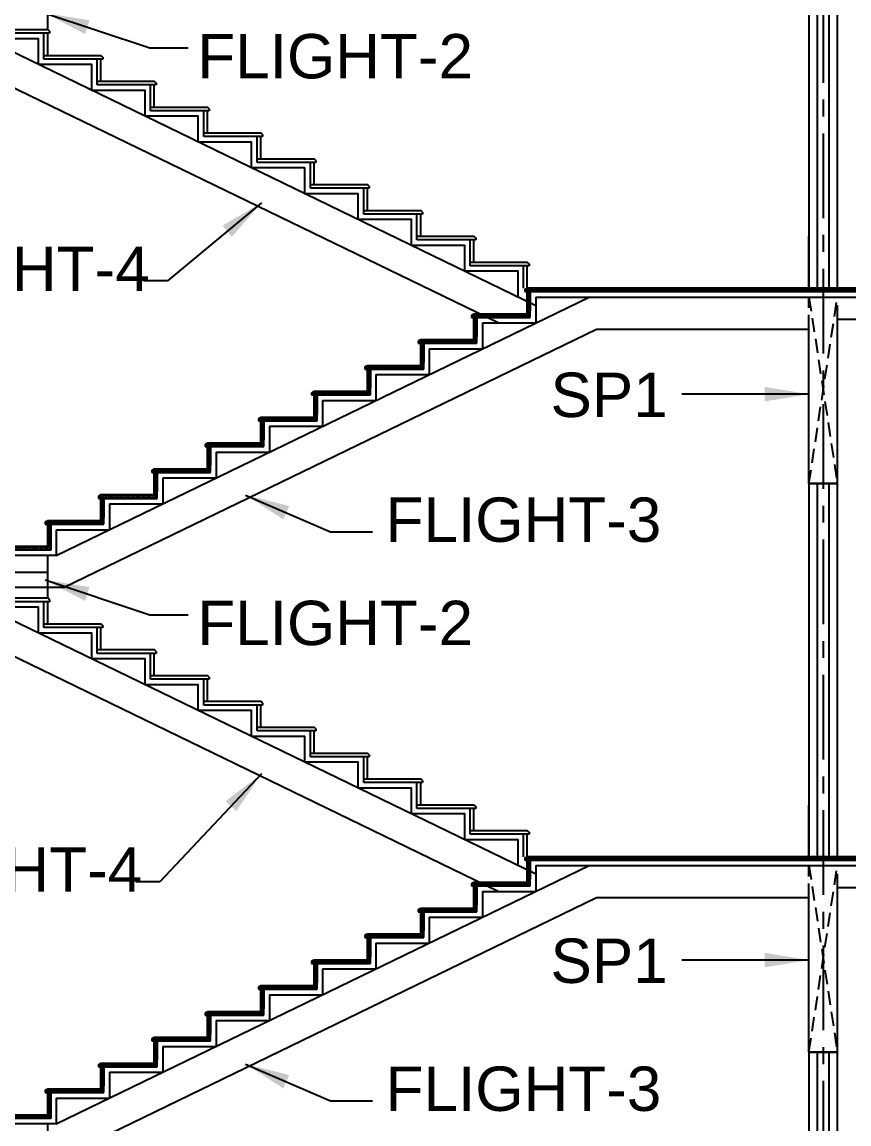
# Model space of a CAD drawing. Header units: inches. Extents: x 42351 to 118476, y -157843 to -108551.
# Drawn here: x 45539 to 50195, y -138002 to -131799 of the extents above; entities that cross this region are included whole.
import ezdxf
from ezdxf.enums import TextEntityAlignment as Align

# ---------------------------------------------------------------- set-up
doc = ezdxf.new("R2010")
doc.units = ezdxf.units.IN
doc.header["$MEASUREMENT"] = 0
for name, pattern in [('CENTER', [50.8, 31.75, -6.35, 6.35, -6.35]), ('DASHED2', [9.525, 6.35, -3.175]), ('HIDDEN2', [4.7625, 3.175, -1.5875])]:
    doc.linetypes.add(name, pattern=pattern)
for name, color, linetype in [('1', 8, 'Continuous'), ('2', 5, 'Continuous'), ('4', 4, 'Continuous'), ('AR-Column', 40, 'Continuous'), ('AR-Elevation-3', 15, 'Continuous'), ('AR-Hidden', 251, 'DASHED2'), ('AR-Railing', 15, 'Continuous'), ('AR-Staircase', 14, 'Continuous'), ('AR-Window', 9, 'Continuous'), ('ARROW', 5, 'Continuous'), ('GRID', 8, 'CENTER'), ('STEP LINE', 6, 'Continuous')]:
    doc.layers.add(name, color=color, linetype=linetype)
doc.layers.add('HATCH', color=252, linetype='Continuous', lineweight=9)
doc.layers.add('text', color=4, linetype='Continuous', lineweight=30)
doc.styles.add('T200', font='sanss___.ttf', dxfattribs={"height": 250})
doc.styles.add('T300', font='sanss___.ttf', dxfattribs={"height": 350})
doc.dimstyles.new('T 200', dxfattribs={"dimtxt": 250, "dimasz": 150, "dimexe": 1, "dimexo": 0, "dimgap": 50, "dimtad": 1, "dimdec": 0, "dimdsep": 46, "dimtxsty": 'T200', "dimblk": 'ARCHTICK', "dimcen": 2.5, "dimdle": 1, "dimclrd": 5, "dimclre": 253, "dimclrt": 1, "dimadec": 0, "dimazin": 0, "dimtfac": 1, "dimtdec": 0, "dimtmove": 2, "dimatfit": 3, "dimfxl": 0, "dimarcsym": 0})

# ---------------------------------------------------------------- blocks, each defined once
blk = doc.blocks.new('_ARCHTICK')
at = {"color": 0, "linetype": 'ByBlock', "const_width": 0.15}
blk.add_lwpolyline([(-0.5, -0.5), (0.5, 0.5)], dxfattribs=at)

msp = doc.modelspace()

# ---------------------------------------------------------------- hatches: boundary and pattern name
at = {"layer": 'HATCH'}
h = msp.add_hatch(dxfattribs=at)
h.set_pattern_fill('ANSI31', color=8, scale=50, angle=180, style=0)
h.set_pattern_definition([(45, (40761.357, -133110.4374), (-4.4194174, 4.4194174), [])])
h.paths.add_polyline_path([(48081.8, -133461.6), (48400.8, -133461.6), (48400.8, -133442.6), (48081.8, -133442.6)])
h.paths.add_polyline_path([(48381.8, -133442.6), (48400.8, -133442.6), (48400.8, -133423.6), (48400.8, -133297.1), (48400.8, -133297.1), (48381.8, -133297.1), (48381.8, -133442.6)])
h.paths.add_polyline_path([(48069.8, -133450.6), (48069.8, -133461.6), (48081.8, -133461.6), (48081.8, -133442.6), (48077.8, -133442.6)])
h = msp.add_hatch(dxfattribs=at)
h.set_pattern_fill('ANSI31', color=8, scale=50, angle=180, style=0)
h.set_pattern_definition([(45, (40761.357, -133110.4374), (-4.4194174, 4.4194174), [])])
h.paths.add_polyline_path([(48369.8, -133316.1), (48369.8, -133305.1), (48377.8, -133297.1), (48381.8, -133297.1), (48381.8, -133316.1)])
h = msp.add_hatch(dxfattribs=at)
h.set_pattern_fill('ANSI31', color=8, scale=50, angle=180, style=0)
h.set_pattern_definition([(45, (40761.3585, -133110.4374), (-4.4194174, 4.4194174), [])])
h.paths.add_polyline_path([(48400.9, -133316.1), (51037.3, -133316.1), (51037.3, -133297.1), (48400.9, -133297.1)])
h = msp.add_hatch(dxfattribs=at)
h.set_pattern_fill('ANSI31', color=8, scale=50, angle=180, style=0)
h.set_pattern_definition([(45, (40361.357, -133255.892), (-4.4194174, 4.4194174), [])])
h.paths.add_polyline_path([(47781.8, -133607), (48100.8, -133607), (48100.8, -133588), (47781.8, -133588)])
h.paths.add_polyline_path([(47769.8, -133596), (47769.8, -133607), (47781.8, -133607), (47781.8, -133588), (47777.8, -133588)])
h.paths.add_polyline_path([(48100.8, -133461.6), (48081.8, -133461.6), (48081.8, -133588), (48100.8, -133588), (48100.8, -133569)])
h = msp.add_hatch(dxfattribs=at)
h.set_pattern_fill('ANSI31', color=8, scale=50, angle=180, style=0)
h.set_pattern_definition([(45, (40061.357, -133401.3465), (-4.4194174, 4.4194174), [])])
h.paths.add_polyline_path([(47481.8, -133752.5), (47800.8, -133752.5), (47800.8, -133733.5), (47481.8, -133733.5)])
h.paths.add_polyline_path([(47469.8, -133741.5), (47469.8, -133752.5), (47481.8, -133752.5), (47481.8, -133733.5), (47477.8, -133733.5)])
h.paths.add_polyline_path([(47800.8, -133607), (47781.8, -133607), (47781.8, -133733.5), (47800.8, -133733.5), (47800.8, -133714.5)])
h = msp.add_hatch(dxfattribs=at)
h.set_pattern_fill('ANSI31', color=8, scale=50, angle=180, style=0)
h.set_pattern_definition([(45, (39761.357, -133546.801), (-4.4194174, 4.4194174), [])])
h.paths.add_polyline_path([(47181.8, -133898), (47500.8, -133898), (47500.8, -133879), (47181.8, -133879)])
h.paths.add_polyline_path([(47169.8, -133887), (47169.8, -133898), (47181.8, -133898), (47181.8, -133879), (47177.8, -133879)])
h.paths.add_polyline_path([(47500.8, -133752.5), (47481.8, -133752.5), (47481.8, -133879), (47500.8, -133879), (47500.8, -133860)])
h = msp.add_hatch(dxfattribs=at)
h.set_pattern_fill('ANSI31', color=8, scale=50, angle=180, style=0)
h.set_pattern_definition([(45, (39461.357, -133692.2555), (-4.4194174, 4.4194174), [])])
h.paths.add_polyline_path([(46881.8, -134043.4), (47200.8, -134043.4), (47200.8, -134024.4), (46881.8, -134024.4)])
h.paths.add_polyline_path([(46869.8, -134032.4), (46869.8, -134043.4), (46881.8, -134043.4), (46881.8, -134024.4), (46877.8, -134024.4)])
h.paths.add_polyline_path([(47200.8, -133898), (47181.8, -133898), (47181.8, -134024.4), (47200.8, -134024.4), (47200.8, -134005.4)])
h = msp.add_hatch(dxfattribs=at)
h.set_pattern_fill('ANSI31', color=8, scale=50, angle=180, style=0)
h.set_pattern_definition([(45, (39161.357, -133837.71), (-4.4194174, 4.4194174), [])])
h.paths.add_polyline_path([(46581.8, -134188.9), (46900.8, -134188.9), (46900.8, -134169.9), (46581.8, -134169.9)])
h.paths.add_polyline_path([(46569.8, -134177.9), (46569.8, -134188.9), (46581.8, -134188.9), (46581.8, -134169.9), (46577.8, -134169.9)])
h.paths.add_polyline_path([(46900.8, -134043.4), (46881.8, -134043.4), (46881.8, -134169.9), (46900.8, -134169.9), (46900.8, -134150.9)])
h = msp.add_hatch(dxfattribs=at)
h.set_pattern_fill('ANSI31', color=8, scale=50, angle=180, style=0)
h.set_pattern_definition([(45, (38861.357, -133983.1646), (-4.4194174, 4.4194174), [])])
h.paths.add_polyline_path([(46281.8, -134334.3), (46600.8, -134334.3), (46600.8, -134315.3), (46281.8, -134315.3)])
h.paths.add_polyline_path([(46269.8, -134323.3), (46269.8, -134334.3), (46281.8, -134334.3), (46281.8, -134315.3), (46277.8, -134315.3)])
h.paths.add_polyline_path([(46600.8, -134188.9), (46581.8, -134188.9), (46581.8, -134315.3), (46600.8, -134315.3), (46600.8, -134296.3)])
h = msp.add_hatch(dxfattribs=at)
h.set_pattern_fill('ANSI31', color=8, scale=50, angle=180, style=0)
h.set_pattern_definition([(45, (38561.357, -134128.619), (-4.4194174, 4.4194174), [])])
h.paths.add_polyline_path([(45981.8, -134479.8), (46300.8, -134479.8), (46300.8, -134460.8), (45981.8, -134460.8)])
h.paths.add_polyline_path([(45969.8, -134468.8), (45969.8, -134479.8), (45981.8, -134479.8), (45981.8, -134460.8), (45977.8, -134460.8)])
h.paths.add_polyline_path([(46300.8, -134334.3), (46281.8, -134334.3), (46281.8, -134460.8), (46300.8, -134460.8), (46300.8, -134441.8)])
h = msp.add_hatch(dxfattribs=at)
h.set_pattern_fill('ANSI31', color=8, scale=50, angle=180, style=0)
h.set_pattern_definition([(45, (38261.357, -134274.074), (-4.4194174, 4.4194174), [])])
h.paths.add_polyline_path([(45681.8, -134625.2), (46000.8, -134625.2), (46000.8, -134606.2), (45681.8, -134606.2)])
h.paths.add_polyline_path([(45669.8, -134614.2), (45669.8, -134625.2), (45681.8, -134625.2), (45681.8, -134606.2), (45677.8, -134606.2)])
h.paths.add_polyline_path([(46000.8, -134479.8), (45981.8, -134479.8), (45981.8, -134606.2), (46000.8, -134606.2), (46000.8, -134587.2)])
h = msp.add_hatch(dxfattribs=at)
h.set_pattern_fill('ANSI31', color=8, scale=50, angle=180, style=0)
h.set_pattern_definition([(45, (38261.357, -134274.074), (-4.4194174, 4.4194174), [])])
h.paths.add_polyline_path([(45681.8, -134751.7), (45700.8, -134751.7), (45700.8, -134625.2), (45681.8, -134625.2)])
h = msp.add_hatch(dxfattribs=at)
h.set_pattern_fill('ANSI31', color=8, scale=50, angle=180, style=0)
h.set_pattern_definition([(45, (38261.357, -134274.074), (-4.4194174, 4.4194174), [])])
h.paths.add_polyline_path([(44169.8, -134751.7), (45700.8, -134751.7), (45700.8, -134770.7), (44169.8, -134770.7)])
h = msp.add_hatch(dxfattribs=at)
h.set_pattern_fill('ANSI31', color=8, scale=50, angle=180, style=0)
h.set_pattern_definition([(45, (40761.357, -136310.4374), (-4.4194174, 4.4194174), [])])
h.paths.add_polyline_path([(48081.8, -136661.6), (48400.8, -136661.6), (48400.8, -136642.6), (48081.8, -136642.6)])
h.paths.add_polyline_path([(48381.8, -136642.6), (48400.8, -136642.6), (48400.8, -136623.6), (48400.8, -136497.1), (48400.8, -136497.1), (48381.8, -136497.1), (48381.8, -136642.6)])
h.paths.add_polyline_path([(48069.8, -136650.6), (48069.8, -136661.6), (48081.8, -136661.6), (48081.8, -136642.6), (48077.8, -136642.6)])
h = msp.add_hatch(dxfattribs=at)
h.set_pattern_fill('ANSI31', color=8, scale=50, angle=180, style=0)
h.set_pattern_definition([(45, (40761.357, -136310.4374), (-4.4194174, 4.4194174), [])])
h.paths.add_polyline_path([(48369.8, -136516.1), (48369.8, -136505.1), (48377.8, -136497.1), (48381.8, -136497.1), (48381.8, -136516.1)])
h = msp.add_hatch(dxfattribs=at)
h.set_pattern_fill('ANSI31', color=8, scale=50, angle=180, style=0)
h.set_pattern_definition([(45, (40761.3585, -136310.4374), (-4.4194174, 4.4194174), [])])
h.paths.add_polyline_path([(48400.9, -136516.1), (51037.3, -136516.1), (51037.3, -136497.1), (48400.9, -136497.1)])
h = msp.add_hatch(dxfattribs=at)
h.set_pattern_fill('ANSI31', color=8, scale=50, angle=180, style=0)
h.set_pattern_definition([(45, (40361.357, -136455.892), (-4.4194174, 4.4194174), [])])
h.paths.add_polyline_path([(47781.8, -136807), (48100.8, -136807), (48100.8, -136788), (47781.8, -136788)])
h.paths.add_polyline_path([(47769.8, -136796), (47769.8, -136807), (47781.8, -136807), (47781.8, -136788), (47777.8, -136788)])
h.paths.add_polyline_path([(48100.8, -136661.6), (48081.8, -136661.6), (48081.8, -136788), (48100.8, -136788), (48100.8, -136769)])
h = msp.add_hatch(dxfattribs=at)
h.set_pattern_fill('ANSI31', color=8, scale=50, angle=180, style=0)
h.set_pattern_definition([(45, (40061.357, -136601.3465), (-4.4194174, 4.4194174), [])])
h.paths.add_polyline_path([(47481.8, -136952.5), (47800.8, -136952.5), (47800.8, -136933.5), (47481.8, -136933.5)])
h.paths.add_polyline_path([(47469.8, -136941.5), (47469.8, -136952.5), (47481.8, -136952.5), (47481.8, -136933.5), (47477.8, -136933.5)])
h.paths.add_polyline_path([(47800.8, -136807), (47781.8, -136807), (47781.8, -136933.5), (47800.8, -136933.5), (47800.8, -136914.5)])
h = msp.add_hatch(dxfattribs=at)
h.set_pattern_fill('ANSI31', color=8, scale=50, angle=180, style=0)
h.set_pattern_definition([(45, (39761.357, -136746.801), (-4.4194174, 4.4194174), [])])
h.paths.add_polyline_path([(47181.8, -137098), (47500.8, -137098), (47500.8, -137079), (47181.8, -137079)])
h.paths.add_polyline_path([(47169.8, -137087), (47169.8, -137098), (47181.8, -137098), (47181.8, -137079), (47177.8, -137079)])
h.paths.add_polyline_path([(47500.8, -136952.5), (47481.8, -136952.5), (47481.8, -137079), (47500.8, -137079), (47500.8, -137060)])
h = msp.add_hatch(dxfattribs=at)
h.set_pattern_fill('ANSI31', color=8, scale=50, angle=180, style=0)
h.set_pattern_definition([(45, (39461.357, -136892.2555), (-4.4194174, 4.4194174), [])])
h.paths.add_polyline_path([(46881.8, -137243.4), (47200.8, -137243.4), (47200.8, -137224.4), (46881.8, -137224.4)])
h.paths.add_polyline_path([(46869.8, -137232.4), (46869.8, -137243.4), (46881.8, -137243.4), (46881.8, -137224.4), (46877.8, -137224.4)])
h.paths.add_polyline_path([(47200.8, -137098), (47181.8, -137098), (47181.8, -137224.4), (47200.8, -137224.4), (47200.8, -137205.4)])
h = msp.add_hatch(dxfattribs=at)
h.set_pattern_fill('ANSI31', color=8, scale=50, angle=180, style=0)
h.set_pattern_definition([(45, (39161.357, -137037.71), (-4.4194174, 4.4194174), [])])
h.paths.add_polyline_path([(46581.8, -137388.9), (46900.8, -137388.9), (46900.8, -137369.9), (46581.8, -137369.9)])
h.paths.add_polyline_path([(46569.8, -137377.9), (46569.8, -137388.9), (46581.8, -137388.9), (46581.8, -137369.9), (46577.8, -137369.9)])
h.paths.add_polyline_path([(46900.8, -137243.4), (46881.8, -137243.4), (46881.8, -137369.9), (46900.8, -137369.9), (46900.8, -137350.9)])
h = msp.add_hatch(dxfattribs=at)
h.set_pattern_fill('ANSI31', color=8, scale=50, angle=180, style=0)
h.set_pattern_definition([(45, (38861.357, -137183.1646), (-4.4194174, 4.4194174), [])])
h.paths.add_polyline_path([(46281.8, -137534.3), (46600.8, -137534.3), (46600.8, -137515.3), (46281.8, -137515.3)])
h.paths.add_polyline_path([(46269.8, -137523.3), (46269.8, -137534.3), (46281.8, -137534.3), (46281.8, -137515.3), (46277.8, -137515.3)])
h.paths.add_polyline_path([(46600.8, -137388.9), (46581.8, -137388.9), (46581.8, -137515.3), (46600.8, -137515.3), (46600.8, -137496.3)])
h = msp.add_hatch(dxfattribs=at)
h.set_pattern_fill('ANSI31', color=8, scale=50, angle=180, style=0)
h.set_pattern_definition([(45, (38561.357, -137328.619), (-4.4194174, 4.4194174), [])])
h.paths.add_polyline_path([(45981.8, -137679.8), (46300.8, -137679.8), (46300.8, -137660.8), (45981.8, -137660.8)])
h.paths.add_polyline_path([(45969.8, -137668.8), (45969.8, -137679.8), (45981.8, -137679.8), (45981.8, -137660.8), (45977.8, -137660.8)])
h.paths.add_polyline_path([(46300.8, -137534.3), (46281.8, -137534.3), (46281.8, -137660.8), (46300.8, -137660.8), (46300.8, -137641.8)])
h = msp.add_hatch(dxfattribs=at)
h.set_pattern_fill('ANSI31', color=8, scale=50, angle=180, style=0)
h.set_pattern_definition([(45, (38261.357, -137474.074), (-4.4194174, 4.4194174), [])])
h.paths.add_polyline_path([(45681.8, -137825.2), (46000.8, -137825.2), (46000.8, -137806.2), (45681.8, -137806.2)])
h.paths.add_polyline_path([(45669.8, -137814.2), (45669.8, -137825.2), (45681.8, -137825.2), (45681.8, -137806.2), (45677.8, -137806.2)])
h.paths.add_polyline_path([(46000.8, -137679.8), (45981.8, -137679.8), (45981.8, -137806.2), (46000.8, -137806.2), (46000.8, -137787.2)])
h = msp.add_hatch(dxfattribs=at)
h.set_pattern_fill('ANSI31', color=8, scale=50, angle=180, style=0)
h.set_pattern_definition([(45, (38261.357, -137474.074), (-4.4194174, 4.4194174), [])])
h.paths.add_polyline_path([(45681.8, -137951.7), (45700.8, -137951.7), (45700.8, -137825.2), (45681.8, -137825.2)])
h = msp.add_hatch(dxfattribs=at)
h.set_pattern_fill('ANSI31', color=8, scale=50, angle=180, style=0)
h.set_pattern_definition([(45, (38261.357, -137474.074), (-4.4194174, 4.4194174), [])])
h.paths.add_polyline_path([(44169.8, -137951.7), (45700.8, -137951.7), (45700.8, -137970.7), (44169.8, -137970.7)])

# ---------------------------------------------------------------- linework, layer by layer
at = {"layer": '1', "linetype": 'HIDDEN2', "ltscale": 25}
for p, q in [((49969.8, -133527.1), (49969.8, -133347.1)), ((49969.8, -133347.1), (50129.8, -134397.1)), ((49969.8, -134397.1), (50129.8, -133347.1)), ((50129.8, -133472.1), (50129.8, -133347.1)), ((49969.8, -136727.1), (49969.8, -136547.1)), ((49969.8, -136547.1), (50129.8, -137597.1)), ((49969.8, -137597.1), (50129.8, -136547.1)), ((50129.8, -136672.1), (50129.8, -136547.1))]:
    msp.add_line(p, q, dxfattribs=at)
at = {"layer": '2', "ltscale": 0.002}
for p, q in [((45681.8, -131570.7), (45681.8, -131842.6)), ((45681.8, -134897.1), (44129.7, -134897.1, 0)), ((45681.8, -138001.7), (45681.8, -138242.6))]:
    msp.add_line(p, q, dxfattribs=at)
at = {"layer": '4'}
for p, q in [((48431.8, -133395.6), (45331.8, -131892.6)), ((48219.2, -133492.6), (45290.4, -132072.6)), ((45731.8, -134801.7), (48731.8, -133347.1)), ((48731.8, -133347.1), (51037.3, -133347.1)), ((50129.8, -134397.1, 0), (50129.8, -133471.3, 0)), ((50129.8, -133471.3), (51037.3, -133471.3)), ((45773.1, -134981.7), (48773.1, -133527.1)), ((48773.1, -133527.1), (49969.8, -133527.1)), ((49969.8, -134397.1), (49969.8, -133527.1)), ((49969.8, -134397.1), (50129.8, -134397.1)), ((49969.8, -134397.1), (50129.8, -134397.1, 0)), ((45731.8, -134801.7), (44129.8, -134801.7)), ((45773.1, -134981.7), (44129.8, -134981.7, 0)), ((48431.8, -136595.6), (45331.8, -135092.6)), ((48219.2, -136692.6), (45290.4, -135272.6)), ((45731.8, -138001.7), (48731.8, -136547.1)), ((48731.8, -136547.1), (51037.3, -136547.1)), ((50129.8, -137597.1, 0), (50129.8, -136671.3, 0)), ((50129.8, -136671.3), (51037.3, -136671.3)), ((45773.1, -138181.7), (48773.1, -136727.1)), ((48773.1, -136727.1), (49969.8, -136727.1)), ((49969.8, -137597.1), (49969.8, -136727.1)), ((49969.8, -137597.1), (50129.8, -137597.1)), ((45731.8, -138001.7), (44129.8, -138001.7, 0))]:
    msp.add_line(p, q, dxfattribs=at)
at = {"layer": 'AR-Column'}
msp.add_line((49969.8, -137597.1), (50129.8, -137597.1, 0), dxfattribs=at)
at = {"layer": 'AR-Elevation-3', "color": 8}
for p, q in [((45685.8, -131842.6, 0), (44129.8, -131842.6, 0)), ((45693.8, -131861.6, 0), (44129.8, -131861.6, 0)), ((45662.8, -131988), (45662.8, -131861.6)), ((45681.8, -131861.6), (45681.8, -131988)), ((45693.8, -131850.6), (45685.8, -131842.6)), ((45693.8, -131850.6), (45693.8, -131861.6)), ((45985.8, -131988), (45662.8, -131988)), ((45662.8, -132007), (45662.8, -131988)), ((45985.8, -131988), (45681.8, -131988)), ((45985.8, -131988), (45862.6, -131988)), ((45981.8, -131988), (45862.6, -131988)), ((45993.8, -131996), (45985.8, -131988)), ((45993.8, -131996), (45993.8, -132007)), ((45981.8, -132007), (45662.8, -132007)), ((45993.8, -132007), (45862.6, -132007)), ((45962.8, -132133.5), (45962.8, -132007)), ((45981.8, -132007), (45981.8, -132133.5)), ((45962.8, -132152.5), (45962.8, -132133.5)), ((46285.8, -132133.5), (45962.8, -132133.5)), ((46281.8, -132152.5), (45962.8, -132152.5)), ((46285.8, -132133.5), (45981.8, -132133.5)), ((46281.8, -132133.5), (46162.6, -132133.5)), ((46285.8, -132133.5), (46162.6, -132133.5)), ((46293.8, -132152.5), (46162.6, -132152.5)), ((46262.8, -132279), (46262.8, -132152.5)), ((46281.8, -132152.5), (46281.8, -132279)), ((46293.8, -132141.5), (46285.8, -132133.5)), ((46293.8, -132141.5), (46293.8, -132152.5)), ((46585.8, -132279), (46262.8, -132279)), ((46262.8, -132298), (46262.8, -132279)), ((46581.8, -132298), (46262.8, -132298)), ((46402.6, -132279), (46281.8, -132279)), ((46585.8, -132279), (46452.6, -132279)), ((46593.8, -132298), (46462.6, -132298)), ((46562.8, -132424.4), (46562.8, -132298)), ((46581.8, -132298), (46581.8, -132424.4)), ((46593.8, -132287), (46585.8, -132279)), ((46593.8, -132287), (46593.8, -132298)), ((46885.8, -132424.4), (46562.8, -132424.4)), ((46562.8, -132443.4), (46562.8, -132424.4)), ((46885.8, -132424.4), (46581.8, -132424.4)), ((46885.8, -132424.4), (46762.6, -132424.4)), ((46881.8, -132424.4), (46762.6, -132424.4)), ((46893.8, -132432.4), (46885.8, -132424.4)), ((46893.8, -132432.4), (46893.8, -132443.4)), ((46881.8, -132443.4), (46562.8, -132443.4)), ((46893.8, -132443.4), (46762.6, -132443.4)), ((46862.8, -132569.9), (46862.8, -132443.4)), ((46881.8, -132443.4), (46881.8, -132569.9)), ((47185.8, -132569.9), (46862.8, -132569.9)), ((46862.8, -132588.9), (46862.8, -132569.9)), ((47181.8, -132588.9), (46862.8, -132588.9)), ((47185.8, -132569.9), (46881.8, -132569.9)), ((47181.8, -132569.9), (47062.6, -132569.9)), ((47185.8, -132569.9), (47062.6, -132569.9)), ((47193.8, -132588.9), (47062.6, -132588.9)), ((47162.8, -132715.3), (47162.8, -132588.9)), ((47181.8, -132588.9), (47181.8, -132715.3)), ((47193.8, -132577.9), (47185.8, -132569.9)), ((47193.8, -132577.9), (47193.8, -132588.9)), ((47485.8, -132715.3), (47162.8, -132715.3)), ((47162.8, -132734.3), (47162.8, -132715.3)), ((47481.8, -132734.3), (47162.8, -132734.3)), ((47485.8, -132715.3), (47181.8, -132715.3)), ((47481.8, -132715.3), (47362.6, -132715.3)), ((47485.8, -132715.3), (47362.6, -132715.3)), ((47493.8, -132734.3), (47362.6, -132734.3)), ((47462.8, -132860.8), (47462.8, -132734.3)), ((47481.8, -132734.3), (47481.8, -132860.8)), ((47493.8, -132723.3), (47485.8, -132715.3)), ((47493.8, -132723.3), (47493.8, -132734.3)), ((47462.8, -132879.8), (47462.8, -132860.8)), ((47785.8, -132860.8), (47462.8, -132860.8)), ((47785.8, -132860.8), (47481.8, -132860.8)), ((47785.8, -132860.8), (47662.6, -132860.8)), ((47781.8, -132860.8), (47662.6, -132860.8)), ((47793.8, -132868.8), (47785.8, -132860.8)), ((47793.8, -132868.8), (47793.8, -132879.8)), ((47781.8, -132879.8), (47462.8, -132879.8)), ((47793.8, -132879.8), (47662.6, -132879.8)), ((47762.8, -133025.2), (47762.8, -132879.8)), ((47781.8, -132879.8), (47781.8, -133006.2)), ((48085.8, -133006.2), (47762.8, -133006.2)), ((48081.8, -133025.2), (47762.8, -133025.2)), ((48085.8, -133006.2), (47775.8, -133006.2)), ((48085.8, -133006.2), (47962.6, -133006.2)), ((48081.8, -133006.2), (47962.6, -133006.2)), ((48093.8, -133025.2), (47962.6, -133025.2)), ((48062.8, -133151.7), (48062.8, -133025.2)), ((48081.8, -133025.2), (48081.8, -133151.7)), ((48093.8, -133014.2), (48085.8, -133006.2)), ((48093.8, -133014.2), (48093.8, -133025.2)), ((49969.8, -133297.1, 0), (49969.8, -133006.2, 0)), ((48385.8, -133151.7), (48062.8, -133151.7)), ((48062.8, -133170.7), (48062.8, -133151.7)), ((48393.8, -133170.7), (48062.8, -133170.7)), ((48240.7, -133151.7), (48081.8, -133151.7)), ((48381.8, -133170.7), (48247.4, -133170.7)), ((48252.8, -133151.7), (48252.8, -133151.7)), ((48252.8, -133151.7), (48252.8, -133151.7)), ((48385.8, -133151.7), (48285.4, -133151.7)), ((48385.8, -133151.7), (48285.4, -133151.7)), ((48381.8, -133151.7), (48285.4, -133151.7)), ((48362.8, -133297.1), (48362.8, -133170.7)), ((48381.8, -133170.7), (48381.8, -133297.1)), ((48393.8, -133159.7), (48385.8, -133151.7)), ((48393.8, -133159.7), (48393.8, -133170.7)), ((48381.8, -133297.1), (49279.2, -133297.1)), ((45681.8, -134770.7), (44141.7, -134770.7, 0)), ((45681.8, -134801.7), (45681.8, -135042.6)), ((45685.8, -135042.6), (44141.7, -135042.6, 0)), ((45681.8, -135061.6), (44141.7, -135061.6, 0)), ((45685.8, -135042.6), (44160.7, -135042.6, 0)), ((45681.8, -135042.6), (45562.6, -135042.6)), ((45685.8, -135042.6), (45562.6, -135042.6)), ((45693.8, -135061.6), (45562.6, -135061.6)), ((45662.8, -135188), (45662.8, -135061.6)), ((45681.8, -135061.6), (45681.8, -135188)), ((45693.8, -135050.6), (45685.8, -135042.6)), ((45693.8, -135050.6), (45693.8, -135061.6)), ((45662.8, -135207), (45662.8, -135188)), ((45985.8, -135188), (45662.8, -135188)), ((45981.8, -135207), (45662.8, -135207)), ((45985.8, -135188), (45681.8, -135188)), ((45985.8, -135188), (45862.6, -135188)), ((45981.8, -135188), (45862.6, -135188)), ((45993.8, -135207), (45862.6, -135207)), ((45962.8, -135333.5), (45962.8, -135207)), ((45981.8, -135207), (45981.8, -135333.5)), ((45993.8, -135196), (45985.8, -135188)), ((45993.8, -135196), (45993.8, -135207)), ((46285.8, -135333.5), (45962.8, -135333.5)), ((45962.8, -135352.5), (45962.8, -135333.5)), ((46285.8, -135333.5), (45981.8, -135333.5)), ((46281.8, -135333.5), (46162.6, -135333.5)), ((46285.8, -135333.5), (46162.6, -135333.5)), ((46293.8, -135341.5), (46285.8, -135333.5)), ((46293.8, -135341.5), (46293.8, -135352.5)), ((46281.8, -135352.5), (45962.8, -135352.5)), ((46293.8, -135352.5), (46162.6, -135352.5)), ((46262.8, -135479), (46262.8, -135352.5)), ((46281.8, -135352.5), (46281.8, -135479)), ((46262.8, -135498), (46262.8, -135479)), ((46585.8, -135479), (46262.8, -135479)), ((46581.8, -135498), (46262.8, -135498)), ((46585.8, -135479), (46452.6, -135479)), ((46593.8, -135498), (46462.6, -135498)), ((46562.8, -135624.4), (46562.8, -135498)), ((46581.8, -135498), (46581.8, -135624.4)), ((46593.8, -135487), (46585.8, -135479)), ((46593.8, -135487), (46593.8, -135498)), ((46562.8, -135643.4), (46562.8, -135624.4)), ((46885.8, -135624.4), (46562.8, -135624.4)), ((46881.8, -135643.4), (46562.8, -135643.4)), ((46885.8, -135624.4), (46581.8, -135624.4)), ((46881.8, -135624.4), (46762.6, -135624.4)), ((46885.8, -135624.4), (46762.6, -135624.4)), ((46893.8, -135643.4), (46762.6, -135643.4)), ((46862.8, -135769.9), (46862.8, -135643.4)), ((46881.8, -135643.4), (46881.8, -135769.9)), ((46893.8, -135632.4), (46885.8, -135624.4)), ((46893.8, -135632.4), (46893.8, -135643.4)), ((47185.8, -135769.9), (46862.8, -135769.9)), ((46862.8, -135788.9), (46862.8, -135769.9)), ((47185.8, -135769.9), (46881.8, -135769.9)), ((47181.8, -135769.9), (47062.6, -135769.9)), ((47185.8, -135769.9), (47062.6, -135769.9)), ((47193.8, -135777.9), (47185.8, -135769.9)), ((47193.8, -135777.9), (47193.8, -135788.9)), ((47181.8, -135788.9), (46862.8, -135788.9)), ((47193.8, -135788.9), (47062.6, -135788.9)), ((47162.8, -135915.3), (47162.8, -135788.9)), ((47181.8, -135788.9), (47181.8, -135915.3)), ((47485.8, -135915.3), (47162.8, -135915.3)), ((47162.8, -135934.3), (47162.8, -135915.3)), ((47481.8, -135934.3), (47162.8, -135934.3)), ((47485.8, -135915.3), (47181.8, -135915.3)), ((47485.8, -135915.3), (47362.6, -135915.3)), ((47481.8, -135915.3), (47362.6, -135915.3)), ((47493.8, -135934.3), (47362.6, -135934.3)), ((47462.8, -136060.8), (47462.8, -135934.3)), ((47481.8, -135934.3), (47481.8, -136060.8)), ((47493.8, -135923.3), (47485.8, -135915.3)), ((47493.8, -135923.3), (47493.8, -135934.3)), ((47623.2, -136060.8), (47462.8, -136060.8)), ((47462.8, -136079.8), (47462.8, -136060.8)), ((47781.8, -136079.8), (47462.8, -136079.8)), ((47785.8, -136060.8), (47481.8, -136060.8)), ((47785.8, -136060.8), (47648.2, -136060.8)), ((47785.8, -136060.8), (47648.2, -136060.8)), ((47781.8, -136060.8), (47662.6, -136060.8)), ((47793.8, -136079.8), (47662.6, -136079.8)), ((47762.8, -136225.2), (47762.8, -136079.8)), ((47781.8, -136079.8), (47781.8, -136206.2)), ((47793.8, -136068.8), (47785.8, -136060.8)), ((47793.8, -136068.8), (47793.8, -136079.8)), ((48085.8, -136206.2), (47762.8, -136206.2)), ((48085.8, -136206.2), (47762.8, -136206.2)), ((48081.8, -136206.2), (47962.6, -136206.2)), ((48085.8, -136206.2), (47962.6, -136206.2)), ((48093.8, -136214.2), (48085.8, -136206.2)), ((48093.8, -136214.2), (48093.8, -136225.2)), ((49969.8, -136497.1), (49969.8, -136206.2)), ((48081.8, -136225.2), (47762.8, -136225.2)), ((48093.8, -136225.2), (47962.6, -136225.2)), ((48062.8, -136351.7), (48062.8, -136225.2)), ((48081.8, -136225.2), (48081.8, -136351.7)), ((48062.8, -136370.7), (48062.8, -136351.7)), ((48381.8, -136351.7), (48062.8, -136351.7)), ((48381.8, -136370.7), (48062.8, -136370.7)), ((48240.7, -136351.7), (48081.8, -136351.7)), ((48393.8, -136370.7), (48262.6, -136370.7)), ((48385.8, -136351.7), (48285.4, -136351.7)), ((48385.8, -136351.7), (48285.4, -136351.7)), ((48385.8, -136351.7), (48285.4, -136351.7)), ((48362.8, -136497.1), (48362.8, -136370.7)), ((48381.8, -136370.7), (48381.8, -136497.1)), ((48393.8, -136359.7), (48385.8, -136351.7)), ((48393.8, -136359.7), (48393.8, -136370.7)), ((45681.8, -137970.7), (44141.7, -137970.7, 0))]:
    msp.add_line(p, q, dxfattribs=at)
at = {"layer": 'AR-Hidden', "ltscale": 0.002}
msp.add_line((45581.8, -131842.6), (44148.8, -131842.6, 0), dxfattribs=at)
at = {"layer": 'AR-Railing'}
for p, q in [((45677.8, -135184.7), (45681.8, -135184.7)), ((48385.8, -136539.3), (48381.8, -136539.3)), ((48385.8, -136539.3), (48381.8, -136539.3)), ((48385.8, -136539.3), (48381.8, -136539.3)), ((48385.8, -136539.3), (48381.8, -136539.3)), ((48385.8, -136539.3), (48385.8, -136639.3)), ((48385.8, -136539.3), (48385.8, -136639.3)), ((48385.8, -136639.3), (48381.8, -136639.3)), ((48385.8, -136639.3), (48381.8, -136639.3))]:
    msp.add_line(p, q, dxfattribs=at)
at = {"layer": 'AR-Staircase', "color": 8}
for p, q in [((48369.8, -133305.1), (48377.8, -133297.1)), ((48377.8, -133297.1), (51037.3, -133297.1)), ((51037.3, -133297.1), (48381.8, -133297.1)), ((48369.8, -133305.1), (48369.8, -133316.1)), ((48369.8, -133316.1), (51037.3, -133316.1)), ((48381.8, -133316.1), (48381.8, -133442.6)), ((48400.8, -133316.1), (48400.8, -133423.6)), ((48400.8, -133442.6), (48400.8, -133423.6)), ((48069.8, -133450.6), (48077.8, -133442.6)), ((48069.8, -133450.6), (48069.8, -133461.6)), ((48069.8, -133461.6), (48400.8, -133461.6)), ((48077.8, -133442.6), (48400.8, -133442.6)), ((48381.8, -133442.6), (48081.8, -133442.6)), ((48081.8, -133461.6), (48081.8, -133588)), ((48100.8, -133461.6), (48100.8, -133569)), ((48400.8, -133442.6), (48391.8, -133442.6)), ((48400.8, -133461.6), (48400.8, -133442.6)), ((48400.8, -133461.6), (48400.8, -133442.6)), ((47769.8, -133596), (47777.8, -133588)), ((47769.8, -133596), (47769.8, -133607)), ((47769.8, -133607), (48100.8, -133607)), ((47777.8, -133588), (48100.8, -133588)), ((48081.8, -133588), (47781.8, -133588)), ((47781.8, -133607), (47781.8, -133733.5)), ((47800.8, -133607), (47800.8, -133714.5)), ((48100.8, -133588), (48091.8, -133588)), ((48100.8, -133588), (48100.8, -133569)), ((48100.8, -133607), (48100.8, -133588)), ((48100.8, -133607), (48100.8, -133588)), ((47469.8, -133741.5), (47477.8, -133733.5)), ((47477.8, -133733.5), (47800.8, -133733.5)), ((47781.8, -133733.5), (47481.8, -133733.5)), ((47800.8, -133733.5), (47791.8, -133733.5)), ((47800.8, -133733.5), (47800.8, -133714.5)), ((47800.8, -133752.5), (47800.8, -133733.5)), ((47800.8, -133752.5), (47800.8, -133733.5)), ((47469.8, -133741.5), (47469.8, -133752.5)), ((47469.8, -133752.5), (47800.8, -133752.5)), ((47481.8, -133752.5), (47481.8, -133879)), ((47500.8, -133752.5), (47500.8, -133860)), ((47500.8, -133879), (47500.8, -133860)), ((47169.8, -133887), (47177.8, -133879)), ((47169.8, -133887), (47169.8, -133898)), ((47169.8, -133898), (47500.8, -133898)), ((47177.8, -133879), (47500.8, -133879)), ((47481.8, -133879), (47181.8, -133879)), ((47181.8, -133898), (47181.8, -134024.4)), ((47200.8, -133898), (47200.8, -134005.4)), ((47500.8, -133879), (47491.8, -133879)), ((47500.8, -133898), (47500.8, -133879)), ((47500.8, -133898), (47500.8, -133879)), ((46869.8, -134032.4), (46877.8, -134024.4)), ((46869.8, -134032.4), (46869.8, -134043.4)), ((46869.8, -134043.4), (47200.8, -134043.4)), ((46877.8, -134024.4), (47200.8, -134024.4)), ((47181.8, -134024.4), (46881.8, -134024.4)), ((46881.8, -134043.4), (46881.8, -134169.9)), ((46900.8, -134043.4), (46900.8, -134150.9)), ((47200.8, -134024.4), (47191.8, -134024.4)), ((47200.8, -134024.4), (47200.8, -134005.4)), ((47200.8, -134043.4), (47200.8, -134024.4)), ((47200.8, -134043.4), (47200.8, -134024.4)), ((46569.8, -134177.9), (46577.8, -134169.9)), ((46577.8, -134169.9), (46900.8, -134169.9)), ((46881.8, -134169.9), (46581.8, -134169.9)), ((46900.8, -134169.9), (46891.8, -134169.9)), ((46900.8, -134169.9), (46900.8, -134150.9)), ((46900.8, -134188.9), (46900.8, -134169.9)), ((46900.8, -134188.9), (46900.8, -134169.9)), ((46569.8, -134177.9), (46569.8, -134188.9)), ((46569.8, -134188.9), (46900.8, -134188.9)), ((46581.8, -134188.9), (46581.8, -134315.3)), ((46600.8, -134188.9), (46600.8, -134296.3)), ((46600.8, -134315.3), (46600.8, -134296.3)), ((46269.8, -134323.3), (46277.8, -134315.3)), ((46269.8, -134323.3), (46269.8, -134334.3)), ((46269.8, -134334.3), (46600.8, -134334.3)), ((46277.8, -134315.3), (46600.8, -134315.3)), ((46581.8, -134315.3), (46281.8, -134315.3)), ((46281.8, -134334.3), (46281.8, -134460.8)), ((46300.8, -134334.3), (46300.8, -134441.8)), ((46600.8, -134315.3), (46591.8, -134315.3)), ((46600.8, -134334.3), (46600.8, -134315.3)), ((46600.8, -134334.3), (46600.8, -134315.3)), ((45969.8, -134468.8), (45977.8, -134460.8)), ((45969.8, -134468.8), (45969.8, -134479.8)), ((45969.8, -134479.8), (46300.8, -134479.8)), ((45977.8, -134460.8), (46300.8, -134460.8)), ((46281.8, -134460.8), (45981.8, -134460.8)), ((45981.8, -134479.8), (45981.8, -134606.2)), ((46000.8, -134479.8), (46000.8, -134587.2)), ((46300.8, -134460.8), (46291.8, -134460.8)), ((46300.8, -134460.8), (46300.8, -134441.8)), ((46300.8, -134479.8), (46300.8, -134460.8)), ((46300.8, -134479.8), (46300.8, -134460.8)), ((45669.8, -134614.2), (45677.8, -134606.2)), ((45677.8, -134606.2), (46000.8, -134606.2)), ((45981.8, -134606.2), (45681.8, -134606.2)), ((46000.8, -134606.2), (45991.8, -134606.2)), ((46000.8, -134606.2), (46000.8, -134587.2)), ((46000.8, -134625.2), (46000.8, -134606.2)), ((46000.8, -134625.2), (46000.8, -134606.2)), ((45669.8, -134614.2), (45669.8, -134625.2)), ((45669.8, -134625.2), (46000.8, -134625.2)), ((45681.8, -134625.2), (45681.8, -134751.7)), ((45700.8, -134625.2), (45700.8, -134770.7)), ((45700.8, -134751.7), (44129.8, -134751.7, 0)), ((45700.8, -134770.7), (44129.8, -134770.7, 0)), ((48369.8, -136505.1), (48377.8, -136497.1)), ((48369.8, -136505.1), (48369.8, -136516.1)), ((48369.8, -136516.1), (51037.3, -136516.1)), ((48377.8, -136497.1), (51037.3, -136497.1)), ((51037.3, -136497.1), (48381.8, -136497.1)), ((48381.8, -136516.1), (48381.8, -136642.6)), ((48400.8, -136516.1), (48400.8, -136623.6)), ((48069.8, -136650.6), (48077.8, -136642.6)), ((48069.8, -136650.6), (48069.8, -136661.6)), ((48077.8, -136642.6), (48400.8, -136642.6)), ((48381.8, -136642.6), (48081.8, -136642.6)), ((48400.8, -136642.6), (48391.8, -136642.6)), ((48400.8, -136642.6), (48400.8, -136623.6)), ((48400.8, -136661.6), (48400.8, -136642.6)), ((48400.8, -136661.6), (48400.8, -136642.6)), ((48069.8, -136661.6), (48400.8, -136661.6)), ((48081.8, -136661.6), (48081.8, -136788)), ((48100.8, -136661.6), (48100.8, -136769)), ((48100.8, -136788), (48100.8, -136769)), ((47769.8, -136796), (47777.8, -136788)), ((47769.8, -136796), (47769.8, -136807)), ((47769.8, -136807), (48100.8, -136807)), ((47777.8, -136788), (48100.8, -136788)), ((48081.8, -136788), (47781.8, -136788)), ((47781.8, -136807), (47781.8, -136933.5)), ((47800.8, -136807), (47800.8, -136914.5)), ((48100.8, -136788), (48091.8, -136788)), ((48100.8, -136807), (48100.8, -136788)), ((48100.8, -136807), (48100.8, -136788)), ((47469.8, -136941.5), (47477.8, -136933.5)), ((47469.8, -136941.5), (47469.8, -136952.5)), ((47469.8, -136952.5), (47800.8, -136952.5)), ((47477.8, -136933.5), (47800.8, -136933.5)), ((47781.8, -136933.5), (47481.8, -136933.5)), ((47481.8, -136952.5), (47481.8, -137079)), ((47500.8, -136952.5), (47500.8, -137060)), ((47800.8, -136933.5), (47791.8, -136933.5)), ((47800.8, -136933.5), (47800.8, -136914.5)), ((47800.8, -136952.5), (47800.8, -136933.5)), ((47800.8, -136952.5), (47800.8, -136933.5)), ((47169.8, -137087), (47177.8, -137079)), ((47169.8, -137087), (47169.8, -137098)), ((47177.8, -137079), (47500.8, -137079)), ((47481.8, -137079), (47181.8, -137079)), ((47500.8, -137079), (47491.8, -137079)), ((47500.8, -137079), (47500.8, -137060)), ((47500.8, -137098), (47500.8, -137079)), ((47500.8, -137098), (47500.8, -137079)), ((47169.8, -137098), (47500.8, -137098)), ((47181.8, -137098), (47181.8, -137224.4)), ((47200.8, -137098), (47200.8, -137205.4)), ((47200.8, -137224.4), (47200.8, -137205.4)), ((46869.8, -137232.4), (46877.8, -137224.4)), ((46869.8, -137232.4), (46869.8, -137243.4)), ((46869.8, -137243.4), (47200.8, -137243.4)), ((46877.8, -137224.4), (47200.8, -137224.4)), ((47181.8, -137224.4), (46881.8, -137224.4)), ((46881.8, -137243.4), (46881.8, -137369.9)), ((46900.8, -137243.4), (46900.8, -137350.9)), ((47200.8, -137224.4), (47191.8, -137224.4)), ((47200.8, -137243.4), (47200.8, -137224.4)), ((47200.8, -137243.4), (47200.8, -137224.4)), ((46569.8, -137377.9), (46577.8, -137369.9)), ((46569.8, -137377.9), (46569.8, -137388.9)), ((46569.8, -137388.9), (46900.8, -137388.9)), ((46577.8, -137369.9), (46900.8, -137369.9)), ((46881.8, -137369.9), (46581.8, -137369.9)), ((46581.8, -137388.9), (46581.8, -137515.3)), ((46600.8, -137388.9), (46600.8, -137496.3)), ((46900.8, -137369.9), (46891.8, -137369.9)), ((46900.8, -137369.9), (46900.8, -137350.9)), ((46900.8, -137388.9), (46900.8, -137369.9)), ((46900.8, -137388.9), (46900.8, -137369.9)), ((46269.8, -137523.3), (46277.8, -137515.3)), ((46277.8, -137515.3), (46600.8, -137515.3)), ((46581.8, -137515.3), (46281.8, -137515.3)), ((46600.8, -137515.3), (46591.8, -137515.3)), ((46600.8, -137515.3), (46600.8, -137496.3)), ((46600.8, -137534.3), (46600.8, -137515.3)), ((46600.8, -137534.3), (46600.8, -137515.3)), ((46269.8, -137523.3), (46269.8, -137534.3)), ((46269.8, -137534.3), (46600.8, -137534.3)), ((46281.8, -137534.3), (46281.8, -137660.8)), ((46300.8, -137534.3), (46300.8, -137641.8)), ((46300.8, -137660.8), (46300.8, -137641.8)), ((45969.8, -137668.8), (45977.8, -137660.8)), ((45969.8, -137668.8), (45969.8, -137679.8)), ((45969.8, -137679.8), (46300.8, -137679.8)), ((45977.8, -137660.8), (46300.8, -137660.8)), ((46281.8, -137660.8), (45981.8, -137660.8)), ((45981.8, -137679.8), (45981.8, -137806.2)), ((46000.8, -137679.8), (46000.8, -137787.2)), ((46300.8, -137660.8), (46291.8, -137660.8)), ((46300.8, -137679.8), (46300.8, -137660.8)), ((46300.8, -137679.8), (46300.8, -137660.8)), ((45669.8, -137814.2), (45677.8, -137806.2)), ((45669.8, -137814.2), (45669.8, -137825.2)), ((45669.8, -137825.2), (46000.8, -137825.2)), ((45677.8, -137806.2), (46000.8, -137806.2)), ((45981.8, -137806.2), (45681.8, -137806.2)), ((45681.8, -137825.2), (45681.8, -137951.7)), ((45700.8, -137825.2), (45700.8, -137970.7)), ((46000.8, -137806.2), (45991.8, -137806.2)), ((46000.8, -137806.2), (46000.8, -137787.2)), ((46000.8, -137825.2), (46000.8, -137806.2)), ((46000.8, -137825.2), (46000.8, -137806.2)), ((45700.8, -137951.7), (44129.8, -137951.7, 0)), ((45700.8, -137970.7), (44129.8, -137970.7, 0))]:
    msp.add_line(p, q, dxfattribs=at)
at = {"layer": 'AR-Window', "color": 5, "ltscale": 0.5, "elevation": 0}
for points in [[(49969.8, -133297.1), (50129.8, -133297.1), (50129.8, -131197.1), (49969.8, -131197.1)], [(50017, -131197.1), (50082.6, -131197.1), (50082.6, -133297.1), (50017, -133297.1)]]:
    msp.add_lwpolyline(points, close=True, dxfattribs=at)
at = {"layer": 'AR-Window', "color": 5, "ltscale": 0.5}
for points in [[(49969.8, -136497.1), (50129.8, -136497.1), (50129.8, -134397.1), (49969.8, -134397.1)], [(50017, -134397.1), (50082.6, -134397.1), (50082.6, -136497.1), (50017, -136497.1)], [(49969.8, -139697.1), (50129.8, -139697.1), (50129.8, -137597.1), (49969.8, -137597.1)], [(50017, -137597.1), (50082.6, -137597.1), (50082.6, -139697.1), (50017, -139697.1)]]:
    msp.add_lwpolyline(points, close=True, dxfattribs=at)
at = {"layer": 'GRID', "ltscale": 15}
msp.add_line((50049.8, -110327.8), (50049.8, -152497.1), dxfattribs=at)
at = {"layer": 'STEP LINE'}
for p, q in [((48431.8, -133347.1), (48431.8, -133492.6)), ((48431.8, -133347.1), (48731.8, -133347.1)), ((48131.8, -133492.6), (48131.8, -133638)), ((48131.8, -133492.6), (48431.8, -133492.6)), ((47831.8, -133638), (47831.8, -133783.5)), ((47831.8, -133638), (48131.8, -133638)), ((47531.8, -133783.5), (47831.8, -133783.5)), ((47531.8, -133783.5), (47531.8, -133929)), ((47231.8, -133929), (47531.8, -133929)), ((47231.8, -133929), (47231.8, -134074.4)), ((46931.8, -134074.4), (47231.8, -134074.4)), ((46931.8, -134074.4), (46931.8, -134219.9)), ((46631.8, -134219.9), (46631.8, -134365.3)), ((46631.8, -134219.9), (46931.8, -134219.9)), ((46331.8, -134365.3), (46631.8, -134365.3)), ((46331.8, -134365.3), (46331.8, -134510.8)), ((46031.8, -134510.8), (46331.8, -134510.8)), ((46031.8, -134510.8), (46031.8, -134656.2)), ((45731.8, -134656.2), (45731.8, -134801.7)), ((45731.8, -134656.2), (46031.8, -134656.2)), ((48431.8, -136547.1), (48431.8, -136692.6)), ((48431.8, -136547.1), (48731.8, -136547.1)), ((48131.8, -136692.6), (48131.8, -136838)), ((48131.8, -136692.6), (48431.8, -136692.6)), ((47831.8, -136838), (47831.8, -136983.5)), ((47831.8, -136838), (48131.8, -136838)), ((47531.8, -136983.5), (47531.8, -137129)), ((47531.8, -136983.5), (47831.8, -136983.5)), ((47231.8, -137129), (47231.8, -137274.4)), ((47231.8, -137129), (47531.8, -137129)), ((46931.8, -137274.4), (47231.8, -137274.4)), ((46931.8, -137274.4), (46931.8, -137419.9)), ((46631.8, -137419.9), (46931.8, -137419.9)), ((46631.8, -137419.9), (46631.8, -137565.3)), ((46331.8, -137565.3), (46631.8, -137565.3)), ((46331.8, -137565.3), (46331.8, -137710.8)), ((46031.8, -137710.8), (46331.8, -137710.8)), ((46031.8, -137710.8), (46031.8, -137856.2)), ((45731.8, -137856.2), (45731.8, -138001.7)), ((45731.8, -137856.2), (46031.8, -137856.2))]:
    msp.add_line(p, q, dxfattribs=at)
for points in [[(48331.8, -133347.1), (48331.8, -133201.7), (48031.8, -133201.7), (48031.8, -133056.2), (47731.8, -133056.2), (47731.8, -132910.8), (47431.8, -132910.8), (47431.8, -132765.3), (47131.8, -132765.3), (47131.8, -132619.9), (46831.8, -132619.9), (46831.8, -132474.4), (46531.8, -132474.4), (46531.8, -132329), (46231.8, -132329), (46231.8, -132183.5), (45931.8, -132183.5), (45931.8, -132038), (45631.8, -132038), (45631.8, -131892.6), (45331.8, -131892.6)], [(48331.8, -136547.1), (48331.8, -136401.7), (48031.8, -136401.7), (48031.8, -136256.2), (47731.8, -136256.2), (47731.8, -136110.8), (47431.8, -136110.8), (47431.8, -135965.3), (47131.8, -135965.3), (47131.8, -135819.9), (46831.8, -135819.9), (46831.8, -135674.4), (46531.8, -135674.4), (46531.8, -135529), (46231.8, -135529), (46231.8, -135383.5), (45931.8, -135383.5), (45931.8, -135238), (45631.8, -135238), (45631.8, -135092.6), (45331.8, -135092.6)]]:
    msp.add_lwpolyline(points, dxfattribs=at)

# ---------------------------------------------------------------- texts
at = {"layer": 'text', "color": 3, "style": 'T300'}
for s, rotation, p in [('FLIGHT-2', 359.99994, (48078.5, -132115.9)), ('FLIGHT-4', 0.00006, (46258.1, -133312.6)), ('FLIGHT-3', 359.99994, (49138.5, -134725)), ('FLIGHT-2', 359.99994, (48078.5, -135306.3)), ('FLIGHT-4', 0.00006, (46216.1, -136694.9)), ('FLIGHT-3', 359.99994, (49138.5, -137928.3))]:
    msp.add_text(s, height=250, rotation=rotation, dxfattribs=at).set_placement(p, align=Align.RIGHT)
at = {"layer": 'text', "style": 'T300'}
for p in [(49174.6, -134022.2), (49174.6, -137207.9)]:
    msp.add_text('SP1', height=250, rotation=0.00006, dxfattribs=at).set_placement(p, align=Align.RIGHT)

# ---------------------------------------------------------------- leaders
at = {"layer": 'ARROW'}
for points in [[(45669.8, -131748.8), (46259.4, -131944.5), (46475.4, -131944.5)], [(46887, -132816.3), (46358, -133255.7), (46222.5, -133255.7)], [(49969.8, -133893.4), (49253.8, -133893.4)], [(46797.9, -134461.4), (47275.6, -134668.1), (47513.1, -134668.1)], [(45669.8, -134939.3), (46259.4, -135135), (46475.4, -135135)], [(46887, -136031), (46316.1, -136637.9), (46180.6, -136637.9)], [(49969.8, -137079.1), (49253.8, -137079.1)], [(46797.9, -137664.6), (47275.6, -137871.3), (47513.1, -137871.3)]]:
    msp.add_leader(points, dimstyle='T 200', override={"dimasz": 250, "dimtad": 0, "dimrnd": 5, "dimfxl": 5000, "dimarcsym": 2}, dxfattribs=at)

doc.saveas('drawing.dxf')
